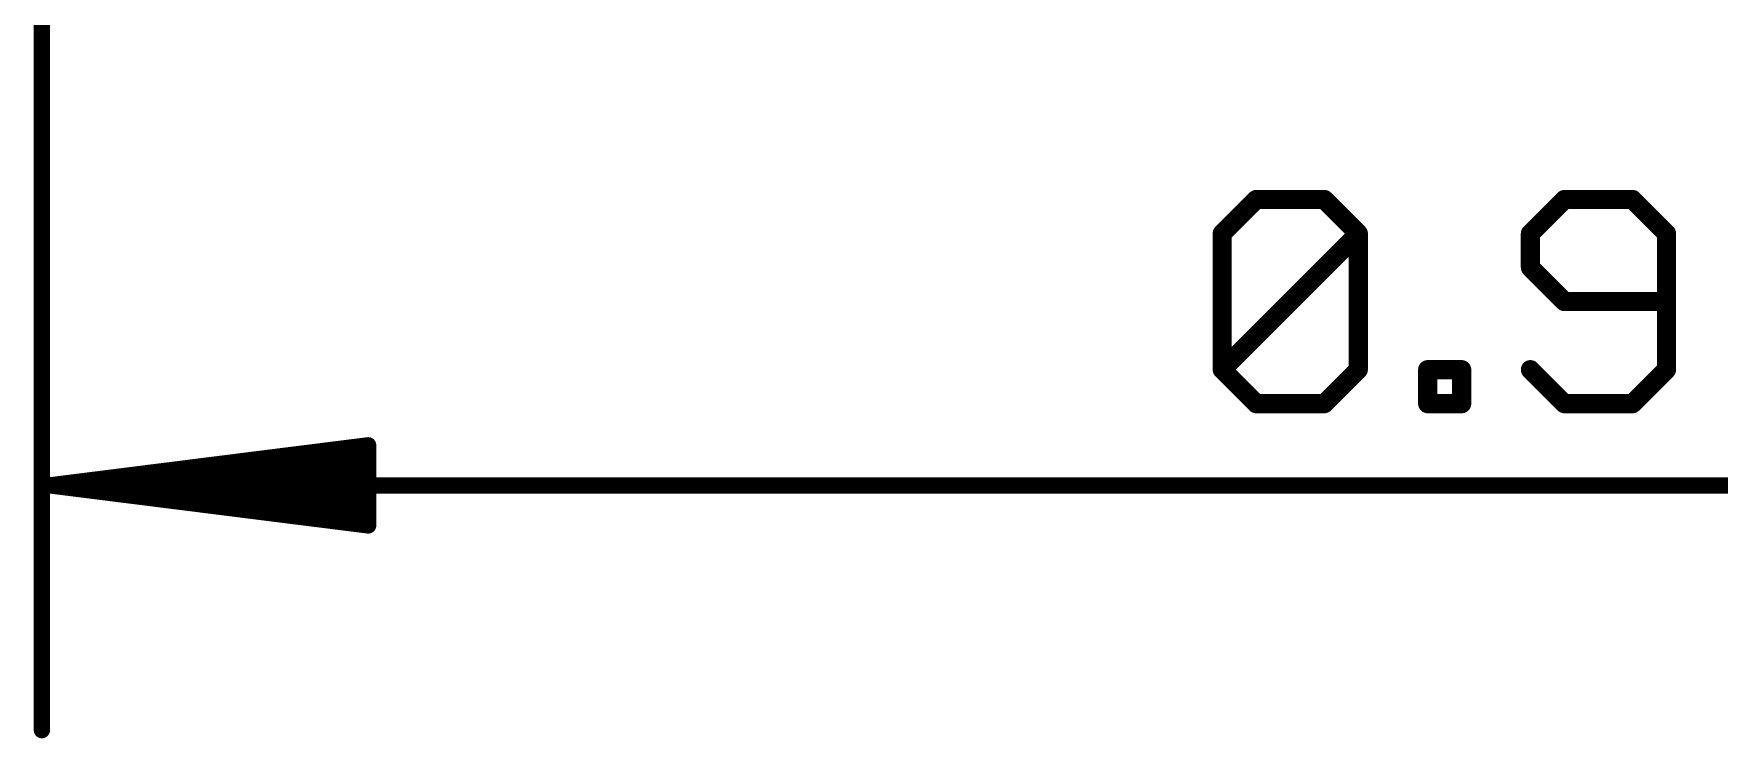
# Model space of a CAD drawing. Extents: x -19.6 to 14, y -19.9 to 18.9.
# Drawn here: x -11.88 to 1.56, y -19.86 to -14.25 of the extents above; entities that cross this region are included whole.
import ezdxf

# ---------------------------------------------------------------- set-up
doc = ezdxf.new("R2010")
doc.units = 0
doc.layers.add('47', color=253, linetype='CONTINUOUS')

msp = doc.modelspace()

# ---------------------------------------------------------------- linework, layer by layer
at = {"layer": '47'}
for points, const_width in [([(-11.811, 0), (-11.811, -19.7935)], 0.13), ([(-2.4052, -15.837), (-2.134, -15.5658)], 0.1524), ([(-2.134, -15.5658), (-1.5917, -15.5658)], 0.1524), ([(-1.5917, -15.5658), (-1.3205, -15.837)], 0.1524), ([(0.3217, -15.5658), (0.0505, -15.837)], 0.1524), ([(0.864, -15.5658), (0.3217, -15.5658)], 0.1524), ([(1.1352, -15.837), (0.864, -15.5658)], 0.1524), ([(-2.4052, -16.9216), (-2.4052, -15.837)], 0.1524), ([(-2.4052, -16.9216), (-1.3205, -15.837)], 0.1524), ([(-1.3205, -15.837), (-1.3205, -16.9216)], 0.1524), ([(0.0505, -15.837), (0.0505, -16.1081)], 0.1524), ([(1.1352, -16.9216), (1.1352, -15.837)], 0.1524), ([(0.0505, -16.1081), (0.3217, -16.3793)], 0.1524), ([(0.3217, -16.3793), (1.1352, -16.3793)], 0.1524), ([(-2.134, -17.1928), (-2.4052, -16.9216)], 0.1524), ([(-1.3205, -16.9216), (-1.5917, -17.1928)], 0.1524), ([(-0.768, -17.1928), (-0.768, -16.9216)], 0.1524), ([(-0.768, -16.9216), (-0.4969, -16.9216)], 0.1524), ([(-0.4969, -16.9216), (-0.4969, -17.1928)], 0.1524), ([(0.0505, -16.9216), (0.3217, -17.1928)], 0.1524), ([(0.864, -17.1928), (1.1352, -16.9216)], 0.1524), ([(-1.5917, -17.1928), (-2.134, -17.1928)], 0.1524), ([(-0.4969, -17.1928), (-0.768, -17.1928)], 0.1524), ([(0.3217, -17.1928), (0.864, -17.1928)], 0.1524), ([(-11.746, -17.8435), (-9.211, -17.5243)], 0.13), ([(-9.211, -17.5243), (-9.211, -18.1627)], 0.13), ([(-11.746, -17.8435), (-9.211, -17.5835)], 0.13), ([(-11.746, -17.8435), (-9.211, -17.7135)], 0.13), ([(-11.746, -17.8435), (11.746, -17.8435)], 0.13), ([(-9.211, -18.1627), (-11.746, -17.8435)], 0.13), ([(-9.211, -17.9735), (-11.746, -17.8435)], 0.13), ([(-9.211, -18.1035), (-11.746, -17.8435)], 0.13)]:
    msp.add_lwpolyline(points, dxfattribs=dict(at, const_width=const_width))
for points, const_width in [([(-2.134, -15.5277, 1), (-2.134, -15.6039)], 0.0762), ([(-2.1071, -15.5928, 1), (-2.161, -15.5389)], 0.0762), ([(-1.5648, -15.5389, 1), (-1.6186, -15.5928)], 0.0762), ([(-1.5917, -15.6039, 1), (-1.5917, -15.5277)], 0.0762), ([(0.3217, -15.5277, 1), (0.3217, -15.6039)], 0.0762), ([(0.3486, -15.5928, 1), (0.2948, -15.5389)], 0.0762), ([(0.891, -15.5389, 1), (0.8371, -15.5928)], 0.0762), ([(0.864, -15.6039, 1), (0.864, -15.5277)], 0.0762), ([(-2.3671, -15.837, 1), (-2.4433, -15.837)], 0.0762), ([(-2.4321, -15.81, 1), (-2.3782, -15.8639)], 0.0762), ([(-1.2824, -15.837, 1), (-1.3586, -15.837)], 0.0762), ([(-1.2936, -15.8639, 1), (-1.3475, -15.81)], 0.0762), ([(-1.3475, -15.8639, 1), (-1.2936, -15.81)], 0.0762), ([(0.0886, -15.837, 1), (0.0124, -15.837)], 0.0762), ([(0.0236, -15.81, 1), (0.0775, -15.8639)], 0.0762), ([(1.1733, -15.837, 1), (1.0971, -15.837)], 0.0762), ([(1.1083, -15.8639, 1), (1.1621, -15.81)], 0.0762), ([(0.0775, -16.0812, 1), (0.0236, -16.1351)], 0.0762), ([(0.0124, -16.1081, 1), (0.0886, -16.1081)], 0.0762), ([(0.3217, -16.3412, 1), (0.3217, -16.4174)], 0.0762), ([(0.2948, -16.4062, 1), (0.3486, -16.3524)], 0.0762), ([(1.1352, -16.4174, 1), (1.1352, -16.3412)], 0.0762), ([(-2.3782, -16.8947, 1), (-2.4321, -16.9486)], 0.0762), ([(-2.4321, -16.8947, 1), (-2.3782, -16.9486)], 0.0762), ([(-2.4433, -16.9216, 1), (-2.3671, -16.9216)], 0.0762), ([(-1.3586, -16.9216, 1), (-1.2824, -16.9216)], 0.0762), ([(-1.2936, -16.9486, 1), (-1.3475, -16.8947)], 0.0762), ([(-0.7299, -16.9216, 1), (-0.8061, -16.9216)], 0.0762), ([(-0.768, -16.8835, 1), (-0.768, -16.9597)], 0.0762), ([(-0.4588, -16.9216, 1), (-0.535, -16.9216)], 0.0762), ([(-0.4969, -16.9597, 1), (-0.4969, -16.8835)], 0.0762), ([(0.0775, -16.8947, 1), (0.0236, -16.9486)], 0.0762), ([(1.0971, -16.9216, 1), (1.1733, -16.9216)], 0.0762), ([(1.1621, -16.9486, 1), (1.1083, -16.8947)], 0.0762), ([(-2.134, -17.1547, 1), (-2.134, -17.2309)], 0.0762), ([(-2.161, -17.2197, 1), (-2.1071, -17.1659)], 0.0762), ([(-1.6186, -17.1659, 1), (-1.5648, -17.2197)], 0.0762), ([(-1.5917, -17.2309, 1), (-1.5917, -17.1547)], 0.0762), ([(-0.768, -17.1547, 1), (-0.768, -17.2309)], 0.0762), ([(-0.8061, -17.1928, 1), (-0.7299, -17.1928)], 0.0762), ([(-0.535, -17.1928, 1), (-0.4588, -17.1928)], 0.0762), ([(-0.4969, -17.2309, 1), (-0.4969, -17.1547)], 0.0762), ([(0.3217, -17.1547, 1), (0.3217, -17.2309)], 0.0762), ([(0.2948, -17.2197, 1), (0.3486, -17.1659)], 0.0762), ([(0.8371, -17.1659, 1), (0.891, -17.2197)], 0.0762), ([(0.864, -17.2309, 1), (0.864, -17.1547)], 0.0762), ([(-9.1785, -17.5243, 1), (-9.2435, -17.5243)], 0.065), ([(-9.2069, -17.5565, 1), (-9.2151, -17.492)], 0.065), ([(-9.2077, -17.6158, 1), (-9.2143, -17.5512)], 0.065), ([(-9.2093, -17.746, 1), (-9.2127, -17.681)], 0.065), ([(-11.746, -17.811, 1), (-11.746, -17.876)], 0.065), ([(-11.7419, -17.8113, 1), (-11.7501, -17.8757)], 0.065), ([(-11.7477, -17.811, 1), (-11.7443, -17.876)], 0.065), ([(-11.7443, -17.811, 1), (-11.7477, -17.876)], 0.065), ([(-11.7427, -17.8112, 1), (-11.7493, -17.8758)], 0.065), ([(-11.7493, -17.8112, 1), (-11.7427, -17.8758)], 0.065), ([(-11.7501, -17.8113, 1), (-11.7419, -17.8757)], 0.065), ([(-9.2127, -18.006, 1), (-9.2093, -17.941)], 0.065), ([(-9.2435, -18.1627, 1), (-9.1785, -18.1627)], 0.065), ([(-9.2151, -18.195, 1), (-9.2069, -18.1305)], 0.065), ([(-9.2143, -18.1358, 1), (-9.2077, -18.0712)], 0.065), ([(-11.8435, -19.7935, 1), (-11.7785, -19.7935)], 0.065)]:
    msp.add_lwpolyline(points, format="xyb", dxfattribs=dict(at, const_width=const_width))

doc.saveas('drawing.dxf')
